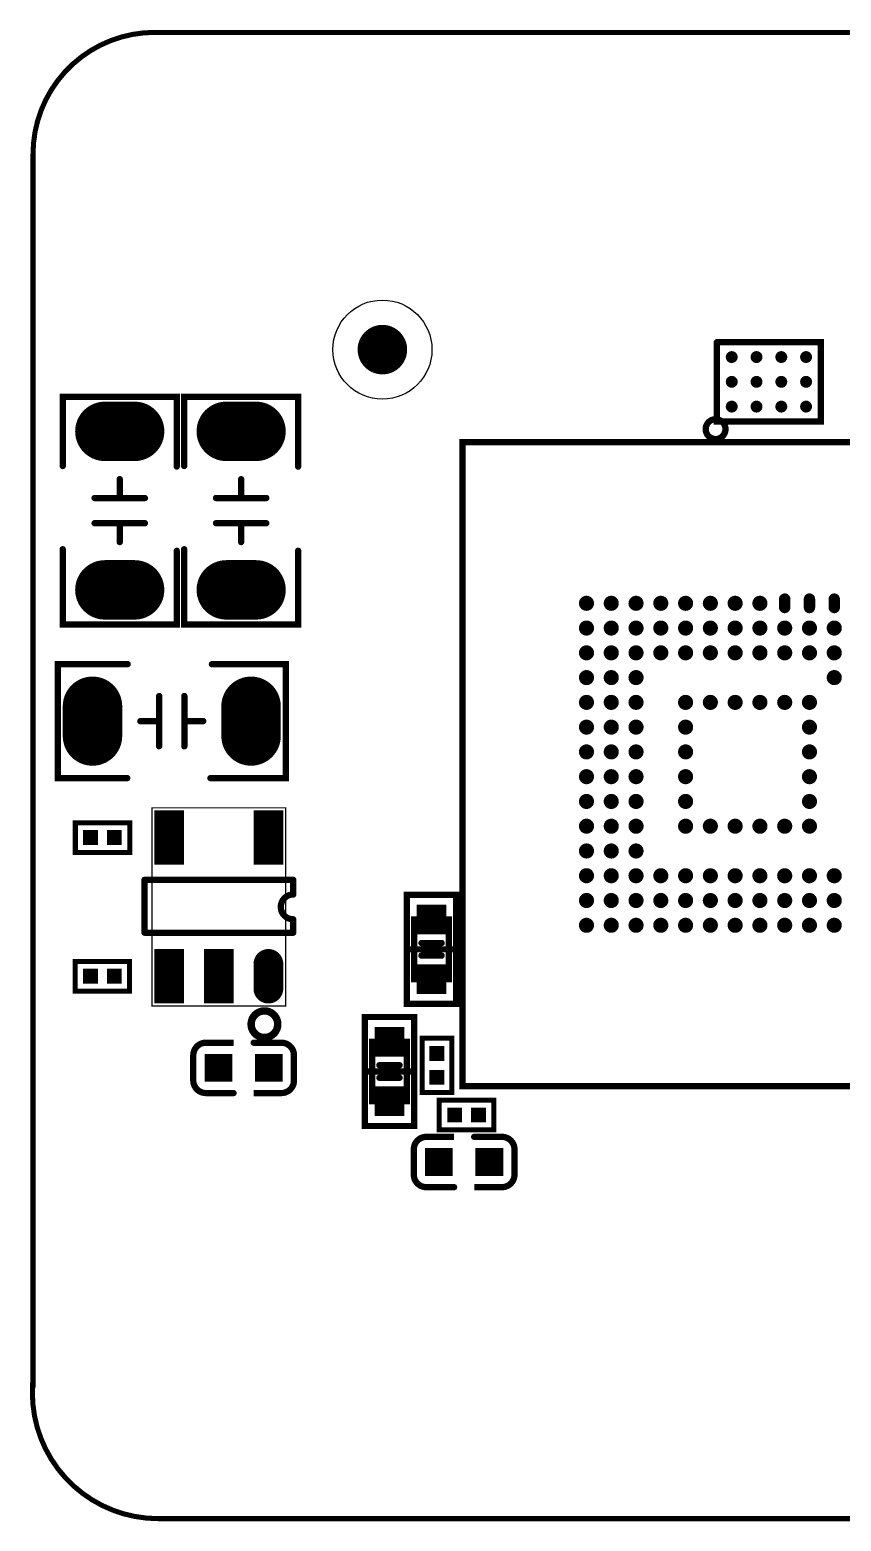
# Model space of a CAD drawing. Extents: x -0.1 to 65.1, y -0.1 to 30.1.
# Drawn here: x -0.06 to 16.31, y -0.05 to 30.06 of the extents above; entities that cross this region are included whole.
import ezdxf

# ---------------------------------------------------------------- set-up
doc = ezdxf.new("R2010")
doc.units = 0
doc.header["$MEASUREMENT"] = 0
doc.linetypes.add('KEEPOUT_00011110$0', pattern=[2, 1, 1])
doc.layers.get('0').update_dxf_attribs({"linetype": 'CONTINUOUS'})
for name, color, linetype in [('BOARD_OUTLINE_00', 183, 'CONTINUOUS'), ('DRIL_NPLTE_THRU_01', 3, 'CONTINUOUS'), ('DRIL_NPLTE_THRU_02', 171, 'CONTINUOUS'), ('DRIL_NPLTE_THRU_03', 34, 'CONTINUOUS'), ('DRIL_NPLTE_THRU_04', 222, 'CONTINUOUS'), ('DRIL_NPLTE_THRU_05', 171, 'CONTINUOUS'), ('DRIL_NPLTE_THRU_06', 186, 'CONTINUOUS'), ('DRIL_NPLTE_THRU_07', 171, 'CONTINUOUS'), ('DRIL_NPLTE_THRU_08', 2, 'CONTINUOUS'), ('DRIL_PLTE_THRU_01', 3, 'CONTINUOUS'), ('DRIL_PLTE_THRU_02', 171, 'CONTINUOUS'), ('DRIL_PLTE_THRU_03', 34, 'CONTINUOUS'), ('DRIL_PLTE_THRU_04', 222, 'CONTINUOUS'), ('DRIL_PLTE_THRU_05', 171, 'CONTINUOUS'), ('DRIL_PLTE_THRU_06', 186, 'CONTINUOUS'), ('DRIL_PLTE_THRU_07', 171, 'CONTINUOUS'), ('DRIL_PLTE_THRU_08', 2, 'CONTINUOUS'), ('KEEPOUT_01', 1, 'CONTINUOUS'), ('PADS_BOT', 56, 'CONTINUOUS'), ('PADS_INNER', 96, 'CONTINUOUS'), ('PADS_TOP', 96, 'CONTINUOUS'), ('PART_BOT_2DLINE_00', 183, 'CONTINUOUS'), ('PART_BOT_2DLINE_01', 7, 'CONTINUOUS'), ('PART_BOT_2DLINE_108', 183, 'CONTINUOUS'), ('PART_BOT_2DLINE_127', 4, 'CONTINUOUS')]:
    doc.layers.add(name, color=color, linetype=linetype)

# ---------------------------------------------------------------- blocks, each defined once
blk = doc.blocks.new('SMOOTH_0$1016')
at = {"const_width": 0.0508}
blk.add_lwpolyline([(-0.0254, 0, 1), (0.0254, 0, 1)], format="xyb", close=True, dxfattribs=at)
blk = doc.blocks.new('BOARD_1')
at = {"layer": 'BOARD_OUTLINE_00', "const_width": 0.102}
blk.add_lwpolyline([(0, 0), (0, 24.854, -0.414214), (2.457, 27.311), (62.522, 27.311, -0.414214), (65.002, 24.832), (65.002, -0.229, -0.414214), (62.536, -2.694), (2.527, -2.694, -0.414214), (-0.013, -0.153), (-0.013, 0)], format="xyb", close=True, dxfattribs=at)
at = {"layer": 'BOARD_OUTLINE_00'}
for p in [(0, 24.854), (0, 0)]:
    blk.add_blockref('SMOOTH_0$1016', p, dxfattribs=at)
blk = doc.blocks.new('SMOOTH_0$127')
at = {"const_width": 0.0635}
blk.add_lwpolyline([(-0.03175, 0, 1), (0.03175, 0, 1)], format="xyb", close=True, dxfattribs=at)
blk = doc.blocks.new('PART_BODY_BOT_115')
at = {"layer": 'PART_BOT_2DLINE_00', "const_width": 0.127}
for points in [[(-0.81, 1.15), (-2.3, 1.15), (-2.3, -1.15), (-0.78, -1.15)], [(0.9, -1.15), (2.3, -1.15), (2.3, 1.15), (0.89, 1.15)], [(-0.254, 0.508), (-0.254, -0.508)], [(0.254, -0.508), (0.254, 0.508)], [(-0.254, 0), (-0.635, 0)], [(0.254, 0), (0.635, 0)]]:
    blk.add_lwpolyline(points, dxfattribs=at)
at = {"layer": 'PART_BOT_2DLINE_00'}
for p in [(-2.3, 1.15), (-0.81, 1.15), (0.89, 1.15), (2.3, 1.15), (-0.254, 0.508), (0.254, 0.508), (-0.635, 0), (-0.254, 0), (0.254, 0), (0.635, 0), (-0.254, -0.508), (0.254, -0.508), (-2.3, -1.15), (-0.78, -1.15), (0.9, -1.15), (2.3, -1.15)]:
    blk.add_blockref('SMOOTH_0$127', p, dxfattribs=at)
blk = doc.blocks.new('DRIL_HOLE_0')
blk.add_lwpolyline([(0, 0, 1), (0, 0, 1)], format="xyb", close=True)
blk = doc.blocks.new('PAD_0')
blk.add_lwpolyline([(0, 0, 1), (0, 0, 1)], format="xyb", close=True)
blk = doc.blocks.new('PAD_2')
at = {"const_width": 0.6}
blk.add_lwpolyline([(-0.3, -0.3), (0.3, -0.3, 1), (0.3, 0.3), (-0.3, 0.3, 1)], format="xyb", close=True, dxfattribs=at)
blk = doc.blocks.new('STK_BOT_73')
at = {"layer": 'DRIL_NPLTE_THRU_01'}
blk.add_blockref('DRIL_HOLE_0', (0, 0), dxfattribs=at)
at = {"layer": 'DRIL_NPLTE_THRU_02'}
blk.add_blockref('DRIL_HOLE_0', (0, 0), dxfattribs=at)
at = {"layer": 'DRIL_NPLTE_THRU_03'}
blk.add_blockref('DRIL_HOLE_0', (0, 0), dxfattribs=at)
at = {"layer": 'DRIL_NPLTE_THRU_04'}
blk.add_blockref('DRIL_HOLE_0', (0, 0), dxfattribs=at)
at = {"layer": 'DRIL_NPLTE_THRU_05'}
blk.add_blockref('DRIL_HOLE_0', (0, 0), dxfattribs=at)
at = {"layer": 'DRIL_NPLTE_THRU_06'}
blk.add_blockref('DRIL_HOLE_0', (0, 0), dxfattribs=at)
at = {"layer": 'DRIL_NPLTE_THRU_07'}
blk.add_blockref('DRIL_HOLE_0', (0, 0), dxfattribs=at)
at = {"layer": 'DRIL_NPLTE_THRU_08'}
blk.add_blockref('DRIL_HOLE_0', (0, 0), dxfattribs=at)
at = {"layer": 'PADS_BOT', "rotation": 90}
blk.add_blockref('PAD_2', (0, 0), dxfattribs=at)
at = {"layer": 'PADS_INNER'}
blk.add_blockref('PAD_0', (0, 0), dxfattribs=at)
at = {"layer": 'PADS_TOP'}
blk.add_blockref('PAD_0', (0, 0), dxfattribs=at)
blk = doc.blocks.new('SYM_BOT_61')
for name, p in [('PART_BODY_BOT_115', (0, 0)), ('STK_BOT_73', (-1.6, 0)), ('STK_BOT_73', (1.6, 0))]:
    blk.add_blockref(name, p)
blk = doc.blocks.new('PART_BOT_6')
blk.add_blockref('SYM_BOT_61', (0, 0))
blk = doc.blocks.new('PART_BOT_7')
blk.add_blockref('SYM_BOT_61', (0, 0))
blk = doc.blocks.new('PART_BOT_8')
blk.add_blockref('SYM_BOT_61', (0, 0))
blk = doc.blocks.new('PART_BODY_BOT_72')
at = {"layer": 'PART_BOT_2DLINE_01', "const_width": 0.1016}
blk.add_lwpolyline([(-0.5461, -0.29972), (0.55118, -0.29972), (0.55118, 0.29972), (-0.5461, 0.29972)], close=True, dxfattribs=at)
at = {"layer": 'PART_BOT_2DLINE_01'}
for p in [(-0.5461, 0.29972), (0.55118, 0.29972), (-0.5461, -0.29972), (0.55118, -0.29972)]:
    blk.add_blockref('SMOOTH_0$1016', p, dxfattribs=at)
blk = doc.blocks.new('PAD_3')
at = {"const_width": 0.29972}
blk.add_lwpolyline([(-0.14986, 0), (0.14986, 0)], dxfattribs=at)
blk = doc.blocks.new('STK_BOT_11')
at = {"layer": 'DRIL_NPLTE_THRU_01'}
blk.add_blockref('DRIL_HOLE_0', (0, 0), dxfattribs=at)
at = {"layer": 'DRIL_NPLTE_THRU_02'}
blk.add_blockref('DRIL_HOLE_0', (0, 0), dxfattribs=at)
at = {"layer": 'DRIL_NPLTE_THRU_03'}
blk.add_blockref('DRIL_HOLE_0', (0, 0), dxfattribs=at)
at = {"layer": 'DRIL_NPLTE_THRU_04'}
blk.add_blockref('DRIL_HOLE_0', (0, 0), dxfattribs=at)
at = {"layer": 'DRIL_NPLTE_THRU_05'}
blk.add_blockref('DRIL_HOLE_0', (0, 0), dxfattribs=at)
at = {"layer": 'DRIL_NPLTE_THRU_06'}
blk.add_blockref('DRIL_HOLE_0', (0, 0), dxfattribs=at)
at = {"layer": 'DRIL_NPLTE_THRU_07'}
blk.add_blockref('DRIL_HOLE_0', (0, 0), dxfattribs=at)
at = {"layer": 'DRIL_NPLTE_THRU_08'}
blk.add_blockref('DRIL_HOLE_0', (0, 0), dxfattribs=at)
at = {"layer": 'PADS_BOT'}
blk.add_blockref('PAD_3', (0, 0), dxfattribs=at)
at = {"layer": 'PADS_INNER'}
blk.add_blockref('PAD_0', (0, 0), dxfattribs=at)
at = {"layer": 'PADS_TOP'}
blk.add_blockref('PAD_0', (0, 0), dxfattribs=at)
blk = doc.blocks.new('SYM_BOT_18')
for name, p in [('PART_BODY_BOT_72', (0, 0)), ('STK_BOT_11', (-0.24003, 0)), ('STK_BOT_11', (0.24003, 0))]:
    blk.add_blockref(name, p)
blk = doc.blocks.new('PART_BOT_9')
blk.add_blockref('SYM_BOT_18', (0, 0))
blk = doc.blocks.new('SMOOTH_0$0254')
at = {"const_width": 0.0127}
blk.add_lwpolyline([(-0.00635, 0, 1), (0.00635, 0, 1)], format="xyb", close=True, dxfattribs=at)
blk = doc.blocks.new('PART_BODY_BOT_125')
at = {"layer": 'PART_BOT_2DLINE_00', "const_width": 0.127}
for points in [[(-0.521, 1.5), (-0.25, 1.5)], [(-0.521, -1.5), (-0.521, 1.5)], [(0.25, 1.5), (0.547, 1.5)], [(0.547, 1.5), (0.547, -1.5)], [(0.547, -1.5), (-0.521, -1.5)]]:
    blk.add_lwpolyline(points, dxfattribs=at)
blk.add_lwpolyline([(-0.25, 1.5, 1), (0.25, 1.5)], format="xyb", dxfattribs=at)
at = {"layer": 'PART_BOT_2DLINE_00', "const_width": 0.15}
blk.add_lwpolyline([(-2.1, 0.92, 1), (-2.637, 0.92, 1)], format="xyb", close=True, dxfattribs=at)
at = {"layer": 'PART_BOT_2DLINE_127', "const_width": 0.0254}
blk.add_lwpolyline([(-2, -1.35), (-2, 1.35), (2, 1.35), (2, -1.35)], close=True, dxfattribs=at)
at = {"layer": 'PART_BOT_2DLINE_00'}
for p in [(-0.521, 1.5), (-0.521, 1.5), (-0.25, 1.5), (-0.25, 1.5), (0.25, 1.5), (0.25, 1.5), (0.547, 1.5), (0.547, 1.5), (-0.521, -1.5), (-0.521, -1.5), (0.547, -1.5), (0.547, -1.5)]:
    blk.add_blockref('SMOOTH_0$127', p, dxfattribs=at)
at = {"layer": 'PART_BOT_2DLINE_127'}
for p in [(-2, 1.35), (2, 1.35), (-2, -1.35), (2, -1.35)]:
    blk.add_blockref('SMOOTH_0$0254', p, dxfattribs=at)
blk = doc.blocks.new('PAD_4')
at = {"const_width": 0.3}
blk.add_lwpolyline([(-0.25, -0.15), (0.25, -0.15, 1), (0.25, 0.15), (-0.25, 0.15, 1)], format="xyb", close=True, dxfattribs=at)
blk = doc.blocks.new('STK_BOT_79')
at = {"layer": 'DRIL_PLTE_THRU_01'}
blk.add_blockref('DRIL_HOLE_0', (0, 0), dxfattribs=at)
at = {"layer": 'DRIL_PLTE_THRU_02'}
blk.add_blockref('DRIL_HOLE_0', (0, 0), dxfattribs=at)
at = {"layer": 'DRIL_PLTE_THRU_03'}
blk.add_blockref('DRIL_HOLE_0', (0, 0), dxfattribs=at)
at = {"layer": 'DRIL_PLTE_THRU_04'}
blk.add_blockref('DRIL_HOLE_0', (0, 0), dxfattribs=at)
at = {"layer": 'DRIL_PLTE_THRU_05'}
blk.add_blockref('DRIL_HOLE_0', (0, 0), dxfattribs=at)
at = {"layer": 'DRIL_PLTE_THRU_06'}
blk.add_blockref('DRIL_HOLE_0', (0, 0), dxfattribs=at)
at = {"layer": 'DRIL_PLTE_THRU_07'}
blk.add_blockref('DRIL_HOLE_0', (0, 0), dxfattribs=at)
at = {"layer": 'DRIL_PLTE_THRU_08'}
blk.add_blockref('DRIL_HOLE_0', (0, 0), dxfattribs=at)
at = {"layer": 'PADS_BOT'}
blk.add_blockref('PAD_4', (0, 0), dxfattribs=at)
at = {"layer": 'PADS_INNER'}
blk.add_blockref('PAD_0', (0, 0), dxfattribs=at)
at = {"layer": 'PADS_TOP'}
blk.add_blockref('PAD_0', (0, 0), dxfattribs=at)
blk = doc.blocks.new('PAD_6')
at = {"const_width": 0.6}
blk.add_lwpolyline([(-0.55, 0), (0.55, 0)], dxfattribs=at)
blk = doc.blocks.new('STK_BOT_78')
at = {"layer": 'DRIL_PLTE_THRU_01'}
blk.add_blockref('DRIL_HOLE_0', (0, 0), dxfattribs=at)
at = {"layer": 'DRIL_PLTE_THRU_02'}
blk.add_blockref('DRIL_HOLE_0', (0, 0), dxfattribs=at)
at = {"layer": 'DRIL_PLTE_THRU_03'}
blk.add_blockref('DRIL_HOLE_0', (0, 0), dxfattribs=at)
at = {"layer": 'DRIL_PLTE_THRU_04'}
blk.add_blockref('DRIL_HOLE_0', (0, 0), dxfattribs=at)
at = {"layer": 'DRIL_PLTE_THRU_05'}
blk.add_blockref('DRIL_HOLE_0', (0, 0), dxfattribs=at)
at = {"layer": 'DRIL_PLTE_THRU_06'}
blk.add_blockref('DRIL_HOLE_0', (0, 0), dxfattribs=at)
at = {"layer": 'DRIL_PLTE_THRU_07'}
blk.add_blockref('DRIL_HOLE_0', (0, 0), dxfattribs=at)
at = {"layer": 'DRIL_PLTE_THRU_08'}
blk.add_blockref('DRIL_HOLE_0', (0, 0), dxfattribs=at)
at = {"layer": 'PADS_BOT'}
blk.add_blockref('PAD_6', (0, 0), dxfattribs=at)
at = {"layer": 'PADS_INNER'}
blk.add_blockref('PAD_0', (0, 0), dxfattribs=at)
at = {"layer": 'PADS_TOP'}
blk.add_blockref('PAD_0', (0, 0), dxfattribs=at)
blk = doc.blocks.new('SYM_BOT_71')
for name, p in [('PART_BODY_BOT_125', (0, 0)), ('STK_BOT_79', (-1.400048, 0.999998)), ('STK_BOT_78', (1.400048, 0.999998)), ('STK_BOT_78', (-1.400048, 0)), ('STK_BOT_78', (-1.400048, -0.999998)), ('STK_BOT_78', (1.400048, -0.999998))]:
    blk.add_blockref(name, p)
blk = doc.blocks.new('PART_BOT_10')
blk.add_blockref('SYM_BOT_71', (0, 0))
blk = doc.blocks.new('PART_BOT_11')
blk.add_blockref('SYM_BOT_18', (0, 0))
blk = doc.blocks.new('PART_BODY_BOT_66')
at = {"layer": 'PART_BOT_2DLINE_00', "const_width": 0.127}
for points in [[(-0.2032, 0.508), (-0.762, 0.508, 0.4142136), (-1.016, 0.254), (-1.016, -0.254, 0.4142136), (-0.762, -0.508), (-0.2032, -0.508)], [(0.2032, -0.508), (0.762, -0.508, 0.4142136), (1.016, -0.254), (1.016, 0.254, 0.4142136), (0.762, 0.508), (0.2032, 0.508)]]:
    blk.add_lwpolyline(points, format="xyb", dxfattribs=at)
at = {"layer": 'PART_BOT_2DLINE_00'}
for p in [(-0.762, 0.508), (-0.2032, 0.508), (0.2032, -0.508), (0.762, -0.508)]:
    blk.add_blockref('SMOOTH_0$127', p, dxfattribs=at)
blk = doc.blocks.new('PAD_8')
at = {"const_width": 0.5588}
blk.add_lwpolyline([(-0.2794, 0), (0.2794, 0)], dxfattribs=at)
blk = doc.blocks.new('STK_BOT_12')
at = {"layer": 'DRIL_PLTE_THRU_01'}
blk.add_blockref('DRIL_HOLE_0', (0, 0), dxfattribs=at)
at = {"layer": 'DRIL_PLTE_THRU_02'}
blk.add_blockref('DRIL_HOLE_0', (0, 0), dxfattribs=at)
at = {"layer": 'DRIL_PLTE_THRU_03'}
blk.add_blockref('DRIL_HOLE_0', (0, 0), dxfattribs=at)
at = {"layer": 'DRIL_PLTE_THRU_04'}
blk.add_blockref('DRIL_HOLE_0', (0, 0), dxfattribs=at)
at = {"layer": 'DRIL_PLTE_THRU_05'}
blk.add_blockref('DRIL_HOLE_0', (0, 0), dxfattribs=at)
at = {"layer": 'DRIL_PLTE_THRU_06'}
blk.add_blockref('DRIL_HOLE_0', (0, 0), dxfattribs=at)
at = {"layer": 'DRIL_PLTE_THRU_07'}
blk.add_blockref('DRIL_HOLE_0', (0, 0), dxfattribs=at)
at = {"layer": 'DRIL_PLTE_THRU_08'}
blk.add_blockref('DRIL_HOLE_0', (0, 0), dxfattribs=at)
at = {"layer": 'PADS_BOT'}
blk.add_blockref('PAD_8', (0, 0), dxfattribs=at)
at = {"layer": 'PADS_INNER'}
blk.add_blockref('PAD_0', (0, 0), dxfattribs=at)
at = {"layer": 'PADS_TOP'}
blk.add_blockref('PAD_0', (0, 0), dxfattribs=at)
blk = doc.blocks.new('SYM_BOT_12')
for name, p in [('PART_BODY_BOT_66', (0, 0)), ('STK_BOT_12', (-0.508, 0)), ('STK_BOT_12', (0.508, 0))]:
    blk.add_blockref(name, p)
blk = doc.blocks.new('PART_BOT_12')
blk.add_blockref('SYM_BOT_12', (0, 0))
blk = doc.blocks.new('PART_BODY_BOT_90')
at = {"layer": 'PART_BOT_2DLINE_00', "const_width": 0.127}
blk.add_lwpolyline([(-1.1, 0.5), (1.1, 0.5), (1.1, -0.5), (-1.1, -0.5)], close=True, dxfattribs=at)
for points in [[(0, 0.4572), (0, -0.4572)], [(-0.127, 0.2032), (-0.127, -0.2032)], [(0.127, 0.2032), (0.127, -0.2032)]]:
    blk.add_lwpolyline(points, dxfattribs=at)
at = {"layer": 'PART_BOT_2DLINE_108', "const_width": 0.127}
blk.add_lwpolyline([(-0.6, 0.35), (0.6, 0.35), (0.6, -0.35), (-0.6, -0.35)], close=True, dxfattribs=at)
at = {"layer": 'PART_BOT_2DLINE_00'}
for p in [(-1.1, 0.5), (0, 0.4572), (1.1, 0.5), (-0.127, 0.2032), (0.127, 0.2032), (-0.127, -0.2032), (0.127, -0.2032), (-1.1, -0.5), (0, -0.4572), (1.1, -0.5)]:
    blk.add_blockref('SMOOTH_0$127', p, dxfattribs=at)
at = {"layer": 'PART_BOT_2DLINE_108'}
for p in [(-0.6, 0.35), (0.6, 0.35), (-0.6, -0.35), (0.6, -0.35)]:
    blk.add_blockref('SMOOTH_0$127', p, dxfattribs=at)
blk = doc.blocks.new('PAD_1')
at = {"const_width": 0.6}
blk.add_lwpolyline([(-0.3, 0), (0.3, 0)], dxfattribs=at)
blk = doc.blocks.new('STK_BOT_30')
at = {"layer": 'DRIL_PLTE_THRU_01'}
blk.add_blockref('DRIL_HOLE_0', (0, 0), dxfattribs=at)
at = {"layer": 'DRIL_PLTE_THRU_02'}
blk.add_blockref('DRIL_HOLE_0', (0, 0), dxfattribs=at)
at = {"layer": 'DRIL_PLTE_THRU_03'}
blk.add_blockref('DRIL_HOLE_0', (0, 0), dxfattribs=at)
at = {"layer": 'DRIL_PLTE_THRU_04'}
blk.add_blockref('DRIL_HOLE_0', (0, 0), dxfattribs=at)
at = {"layer": 'DRIL_PLTE_THRU_05'}
blk.add_blockref('DRIL_HOLE_0', (0, 0), dxfattribs=at)
at = {"layer": 'DRIL_PLTE_THRU_06'}
blk.add_blockref('DRIL_HOLE_0', (0, 0), dxfattribs=at)
at = {"layer": 'DRIL_PLTE_THRU_07'}
blk.add_blockref('DRIL_HOLE_0', (0, 0), dxfattribs=at)
at = {"layer": 'DRIL_PLTE_THRU_08'}
blk.add_blockref('DRIL_HOLE_0', (0, 0), dxfattribs=at)
at = {"layer": 'PADS_BOT'}
blk.add_blockref('PAD_1', (0, 0), dxfattribs=at)
at = {"layer": 'PADS_INNER'}
blk.add_blockref('PAD_0', (0, 0), dxfattribs=at)
at = {"layer": 'PADS_TOP'}
blk.add_blockref('PAD_0', (0, 0), dxfattribs=at)
blk = doc.blocks.new('SYM_BOT_36')
for name, p in [('PART_BODY_BOT_90', (0, 0)), ('STK_BOT_30', (-0.6, 0)), ('STK_BOT_30', (0.6, 0))]:
    blk.add_blockref(name, p)
blk = doc.blocks.new('PART_BOT_22')
blk.add_blockref('SYM_BOT_36', (0, 0))
blk = doc.blocks.new('PART_BOT_23')
blk.add_blockref('SYM_BOT_36', (0, 0))
blk = doc.blocks.new('PART_BOT_29')
blk.add_blockref('SYM_BOT_12', (0, 0))
blk = doc.blocks.new('PART_BODY_BOT_80')
at = {"layer": 'KEEPOUT_01', "linetype": 'KEEPOUT_00011110$0'}
blk.add_lwpolyline([(-1, 0, 1), (1, 0, 1)], format="xyb", close=True, dxfattribs=at)
blk = doc.blocks.new('PAD_17')
at = {"const_width": 0.5}
blk.add_lwpolyline([(0, -0.25, 1), (0, 0.25, 1)], format="xyb", close=True, dxfattribs=at)
blk = doc.blocks.new('STK_BOT_21')
at = {"layer": 'DRIL_NPLTE_THRU_01'}
blk.add_blockref('DRIL_HOLE_0', (0, 0), dxfattribs=at)
at = {"layer": 'DRIL_NPLTE_THRU_02'}
blk.add_blockref('DRIL_HOLE_0', (0, 0), dxfattribs=at)
at = {"layer": 'DRIL_NPLTE_THRU_03'}
blk.add_blockref('DRIL_HOLE_0', (0, 0), dxfattribs=at)
at = {"layer": 'DRIL_NPLTE_THRU_04'}
blk.add_blockref('DRIL_HOLE_0', (0, 0), dxfattribs=at)
at = {"layer": 'DRIL_NPLTE_THRU_05'}
blk.add_blockref('DRIL_HOLE_0', (0, 0), dxfattribs=at)
at = {"layer": 'DRIL_NPLTE_THRU_06'}
blk.add_blockref('DRIL_HOLE_0', (0, 0), dxfattribs=at)
at = {"layer": 'DRIL_NPLTE_THRU_07'}
blk.add_blockref('DRIL_HOLE_0', (0, 0), dxfattribs=at)
at = {"layer": 'DRIL_NPLTE_THRU_08'}
blk.add_blockref('DRIL_HOLE_0', (0, 0), dxfattribs=at)
at = {"layer": 'PADS_BOT'}
blk.add_blockref('PAD_17', (0, 0), dxfattribs=at)
at = {"layer": 'PADS_INNER'}
blk.add_blockref('PAD_0', (0, 0), dxfattribs=at)
at = {"layer": 'PADS_TOP'}
blk.add_blockref('PAD_0', (0, 0), dxfattribs=at)
blk = doc.blocks.new('SYM_BOT_26')
for name in ['PART_BODY_BOT_80', 'STK_BOT_21']:
    blk.add_blockref(name, (0, 0))
blk = doc.blocks.new('PART_BOT_48')
blk.add_blockref('SYM_BOT_26', (0, 0))
blk = doc.blocks.new('PART_BODY_BOT_85')
at = {"layer": 'PART_BOT_2DLINE_01', "const_width": 0.127}
blk.add_lwpolyline([(-0.3, -1.8), (-0.3, 0.29719), (-0.29719, 0.3), (1.3, 0.3), (1.3, -1.8)], close=True, dxfattribs=at)
blk.add_lwpolyline([(1.65533, 0.326, 1), (1.25533, 0.326, 1)], format="xyb", close=True, dxfattribs=at)
at = {"layer": 'PART_BOT_2DLINE_01'}
for p in [(-0.3, 0.29719), (-0.29719, 0.3), (1.3, 0.3), (-0.3, -1.8), (1.3, -1.8)]:
    blk.add_blockref('SMOOTH_0$127', p, dxfattribs=at)
blk = doc.blocks.new('PAD_19')
at = {"const_width": 0.12}
blk.add_lwpolyline([(0, -0.06, 1), (0, 0.06, 1)], format="xyb", close=True, dxfattribs=at)
blk = doc.blocks.new('STK_BOT_24')
at = {"layer": 'DRIL_NPLTE_THRU_01'}
blk.add_blockref('DRIL_HOLE_0', (0, 0), dxfattribs=at)
at = {"layer": 'DRIL_NPLTE_THRU_02'}
blk.add_blockref('DRIL_HOLE_0', (0, 0), dxfattribs=at)
at = {"layer": 'DRIL_NPLTE_THRU_03'}
blk.add_blockref('DRIL_HOLE_0', (0, 0), dxfattribs=at)
at = {"layer": 'DRIL_NPLTE_THRU_04'}
blk.add_blockref('DRIL_HOLE_0', (0, 0), dxfattribs=at)
at = {"layer": 'DRIL_NPLTE_THRU_05'}
blk.add_blockref('DRIL_HOLE_0', (0, 0), dxfattribs=at)
at = {"layer": 'DRIL_NPLTE_THRU_06'}
blk.add_blockref('DRIL_HOLE_0', (0, 0), dxfattribs=at)
at = {"layer": 'DRIL_NPLTE_THRU_07'}
blk.add_blockref('DRIL_HOLE_0', (0, 0), dxfattribs=at)
at = {"layer": 'DRIL_NPLTE_THRU_08'}
blk.add_blockref('DRIL_HOLE_0', (0, 0), dxfattribs=at)
at = {"layer": 'PADS_BOT'}
blk.add_blockref('PAD_19', (0, 0), dxfattribs=at)
at = {"layer": 'PADS_INNER'}
blk.add_blockref('PAD_0', (0, 0), dxfattribs=at)
at = {"layer": 'PADS_TOP'}
blk.add_blockref('PAD_0', (0, 0), dxfattribs=at)
blk = doc.blocks.new('SYM_BOT_31')
for name, p in [('PART_BODY_BOT_85', (0, 0)), ('STK_BOT_24', (0, 0)), ('STK_BOT_24', (0.5, 0)), ('STK_BOT_24', (1, 0)), ('STK_BOT_24', (0, -0.5)), ('STK_BOT_24', (0.5, -0.5)), ('STK_BOT_24', (1, -0.5)), ('STK_BOT_24', (0, -1)), ('STK_BOT_24', (0.5, -1)), ('STK_BOT_24', (1, -1)), ('STK_BOT_24', (0, -1.5)), ('STK_BOT_24', (0.5, -1.5)), ('STK_BOT_24', (1, -1.5))]:
    blk.add_blockref(name, p)
blk = doc.blocks.new('PART_BOT_90')
blk.add_blockref('SYM_BOT_31', (0, 0))
blk = doc.blocks.new('PART_BODY_BOT_93')
at = {"layer": 'PART_BOT_2DLINE_00', "const_width": 0.127}
blk.add_lwpolyline([(-5.749986, -6.500048), (-5.749986, 6.000054), (-5.24986, 6.50018), (5.750118, 6.50018), (5.750118, -6.500048), (-5.749986, -6.500048)], dxfattribs=at)
at = {"layer": 'PART_BOT_2DLINE_00'}
for p in [(-5.24986, 6.50018), (5.750118, 6.50018), (-5.749986, 6.000054), (-5.749986, -6.500048), (-5.749986, -6.500048), (5.750118, -6.500048)]:
    blk.add_blockref('SMOOTH_0$127', p, dxfattribs=at)
blk = doc.blocks.new('PAD_22')
at = {"const_width": 0.1524}
blk.add_lwpolyline([(0, -0.0762, 1), (0, 0.0762, 1)], format="xyb", close=True, dxfattribs=at)
blk = doc.blocks.new('STK_BOT_34')
at = {"layer": 'DRIL_NPLTE_THRU_01'}
blk.add_blockref('DRIL_HOLE_0', (0, 0), dxfattribs=at)
at = {"layer": 'DRIL_NPLTE_THRU_02'}
blk.add_blockref('DRIL_HOLE_0', (0, 0), dxfattribs=at)
at = {"layer": 'DRIL_NPLTE_THRU_03'}
blk.add_blockref('DRIL_HOLE_0', (0, 0), dxfattribs=at)
at = {"layer": 'DRIL_NPLTE_THRU_04'}
blk.add_blockref('DRIL_HOLE_0', (0, 0), dxfattribs=at)
at = {"layer": 'DRIL_NPLTE_THRU_05'}
blk.add_blockref('DRIL_HOLE_0', (0, 0), dxfattribs=at)
at = {"layer": 'DRIL_NPLTE_THRU_06'}
blk.add_blockref('DRIL_HOLE_0', (0, 0), dxfattribs=at)
at = {"layer": 'DRIL_NPLTE_THRU_07'}
blk.add_blockref('DRIL_HOLE_0', (0, 0), dxfattribs=at)
at = {"layer": 'DRIL_NPLTE_THRU_08'}
blk.add_blockref('DRIL_HOLE_0', (0, 0), dxfattribs=at)
at = {"layer": 'PADS_BOT'}
blk.add_blockref('PAD_22', (0, 0), dxfattribs=at)
at = {"layer": 'PADS_INNER'}
blk.add_blockref('PAD_0', (0, 0), dxfattribs=at)
at = {"layer": 'PADS_TOP'}
blk.add_blockref('PAD_0', (0, 0), dxfattribs=at)
blk = doc.blocks.new('PAD_23')
at = {"const_width": 0.115}
blk.add_lwpolyline([(-0.085, -0.0575), (0.085, -0.0575, 1), (0.085, 0.0575), (-0.085, 0.0575, 1)], format="xyb", close=True, dxfattribs=at)
blk = doc.blocks.new('STK_BOT_35')
at = {"layer": 'DRIL_NPLTE_THRU_01'}
blk.add_blockref('DRIL_HOLE_0', (0, 0), dxfattribs=at)
at = {"layer": 'DRIL_NPLTE_THRU_02'}
blk.add_blockref('DRIL_HOLE_0', (0, 0), dxfattribs=at)
at = {"layer": 'DRIL_NPLTE_THRU_03'}
blk.add_blockref('DRIL_HOLE_0', (0, 0), dxfattribs=at)
at = {"layer": 'DRIL_NPLTE_THRU_04'}
blk.add_blockref('DRIL_HOLE_0', (0, 0), dxfattribs=at)
at = {"layer": 'DRIL_NPLTE_THRU_05'}
blk.add_blockref('DRIL_HOLE_0', (0, 0), dxfattribs=at)
at = {"layer": 'DRIL_NPLTE_THRU_06'}
blk.add_blockref('DRIL_HOLE_0', (0, 0), dxfattribs=at)
at = {"layer": 'DRIL_NPLTE_THRU_07'}
blk.add_blockref('DRIL_HOLE_0', (0, 0), dxfattribs=at)
at = {"layer": 'DRIL_NPLTE_THRU_08'}
blk.add_blockref('DRIL_HOLE_0', (0, 0), dxfattribs=at)
at = {"layer": 'PADS_BOT', "rotation": 90}
blk.add_blockref('PAD_23', (0, 0), dxfattribs=at)
at = {"layer": 'PADS_INNER'}
blk.add_blockref('PAD_0', (0, 0), dxfattribs=at)
at = {"layer": 'PADS_TOP'}
blk.add_blockref('PAD_0', (0, 0), dxfattribs=at)
blk = doc.blocks.new('SYM_BOT_39')
for name, p in [('PART_BODY_BOT_93', (0, 0)), ('STK_BOT_34', (-3.249864, 3.249996)), ('STK_BOT_34', (-2.75, 3.25)), ('STK_BOT_35', (-2.249866, 3.249996)), ('STK_BOT_35', (-1.749994, 3.249996)), ('STK_BOT_35', (-1.249868, 3.249996)), ('STK_BOT_35', (-0.75, 3.25)), ('STK_BOT_34', (-0.24987, 3.249996)), ('STK_BOT_34', (0.250002, 3.249996)), ('STK_BOT_34', (0.750128, 3.249996)), ('STK_BOT_34', (1.25, 3.249996)), ('STK_BOT_34', (1.750126, 3.249996)), ('STK_BOT_34', (2.249998, 3.249996)), ('STK_BOT_34', (2.750124, 3.249996)), ('STK_BOT_34', (3.249996, 3.249996)), ('STK_BOT_34', (-3.25, 2.75)), ('STK_BOT_34', (-2.749992, 2.750124)), ('STK_BOT_34', (-2.249866, 2.750124)), ('STK_BOT_34', (-1.749994, 2.750124)), ('STK_BOT_34', (-1.249868, 2.750124)), ('STK_BOT_34', (-0.749996, 2.750124)), ('STK_BOT_34', (-0.24987, 2.750124)), ('STK_BOT_34', (0.250002, 2.750124)), ('STK_BOT_34', (0.750128, 2.750124)), ('STK_BOT_34', (1.25, 2.750124)), ('STK_BOT_34', (1.750126, 2.750124)), ('STK_BOT_34', (2.249998, 2.750124)), ('STK_BOT_34', (2.750124, 2.750124)), ('STK_BOT_34', (3.249996, 2.750124)), ('STK_BOT_34', (-3.249864, 2.249998)), ('STK_BOT_34', (-2.749992, 2.249998)), ('STK_BOT_34', (-2.25, 2.25)), ('STK_BOT_34', (-1.749994, 2.249998)), ('STK_BOT_34', (-1.25, 2.25)), ('STK_BOT_34', (-0.749996, 2.249998)), ('STK_BOT_34', (-0.24987, 2.249998)), ('STK_BOT_34', (0.250002, 2.249998)), ('STK_BOT_34', (0.750128, 2.249998)), ('STK_BOT_34', (1.25, 2.249998)), ('STK_BOT_34', (1.750126, 2.249998)), ('STK_BOT_34', (2.249998, 2.249998)), ('STK_BOT_34', (2.750124, 2.249998)), ('STK_BOT_34', (3.249996, 2.249998)), ('STK_BOT_34', (-3.249864, 1.750126)), ('STK_BOT_34', (-2.749992, 1.750126)), ('STK_BOT_34', (-2.249866, 1.750126)), ('STK_BOT_34', (-1.749994, 1.750126)), ('STK_BOT_34', (2.249998, 1.750126)), ('STK_BOT_34', (2.750124, 1.750126)), ('STK_BOT_34', (3.249996, 1.750126)), ('STK_BOT_34', (-3.249864, 1.25)), ('STK_BOT_34', (-2.749992, 1.25)), ('STK_BOT_34', (-2.249866, 1.25)), ('STK_BOT_34', (-1.249868, 1.25)), ('STK_BOT_34', (-0.749996, 1.25)), ('STK_BOT_34', (-0.24987, 1.25)), ('STK_BOT_34', (0.250002, 1.25)), ('STK_BOT_34', (0.750128, 1.25)), ('STK_BOT_34', (1.25, 1.25)), ('STK_BOT_34', (2.249998, 1.25)), ('STK_BOT_34', (2.750124, 1.25)), ('STK_BOT_34', (3.249996, 1.25)), ('STK_BOT_34', (-3.249864, 0.750128)), ('STK_BOT_34', (-2.749992, 0.750128)), ('STK_BOT_34', (-2.249866, 0.750128)), ('STK_BOT_34', (-1.249868, 0.750128)), ('STK_BOT_34', (1.25, 0.750128)), ('STK_BOT_34', (2.249998, 0.750128)), ('STK_BOT_34', (2.750124, 0.750128)), ('STK_BOT_34', (3.249996, 0.750128)), ('STK_BOT_34', (-3.249864, 0.250002)), ('STK_BOT_34', (-2.749992, 0.250002)), ('STK_BOT_34', (-2.249866, 0.250002)), ('STK_BOT_34', (-1.249868, 0.250002)), ('STK_BOT_34', (1.25, 0.250002)), ('STK_BOT_34', (2.249998, 0.250002)), ('STK_BOT_34', (2.750124, 0.250002)), ('STK_BOT_34', (3.249996, 0.250002)), ('STK_BOT_34', (-3.249864, -0.24987)), ('STK_BOT_34', (-2.749992, -0.24987)), ('STK_BOT_34', (-2.249866, -0.24987)), ('STK_BOT_34', (-1.249868, -0.24987)), ('STK_BOT_34', (1.25, -0.24987)), ('STK_BOT_34', (2.249998, -0.24987)), ('STK_BOT_34', (2.750124, -0.24987)), ('STK_BOT_34', (3.249996, -0.24987)), ('STK_BOT_34', (-3.249864, -0.749996)), ('STK_BOT_34', (-2.749992, -0.749996)), ('STK_BOT_34', (-2.249866, -0.749996)), ('STK_BOT_34', (-1.249868, -0.749996)), ('STK_BOT_34', (1.25, -0.749996)), ('STK_BOT_34', (2.249998, -0.749996)), ('STK_BOT_34', (2.750124, -0.749996)), ('STK_BOT_34', (3.249996, -0.749996)), ('STK_BOT_34', (-3.249864, -1.249868)), ('STK_BOT_34', (-2.749992, -1.249868)), ('STK_BOT_34', (-2.249866, -1.249868)), ('STK_BOT_34', (-1.249868, -1.249868)), ('STK_BOT_34', (-0.749996, -1.249868)), ('STK_BOT_34', (-0.24987, -1.249868)), ('STK_BOT_34', (0.250002, -1.249868)), ('STK_BOT_34', (0.750128, -1.249868)), ('STK_BOT_34', (1.25, -1.249868)), ('STK_BOT_34', (2.249998, -1.249868)), ('STK_BOT_34', (2.750124, -1.249868)), ('STK_BOT_34', (3.249996, -1.249868)), ('STK_BOT_34', (-3.249864, -1.749994)), ('STK_BOT_34', (-2.749992, -1.749994)), ('STK_BOT_34', (-2.249866, -1.749994)), ('STK_BOT_34', (2.249998, -1.749994)), ('STK_BOT_34', (2.750124, -1.749994)), ('STK_BOT_34', (3.249996, -1.749994)), ('STK_BOT_34', (-3.249864, -2.249866)), ('STK_BOT_34', (-2.749992, -2.249866)), ('STK_BOT_34', (-2.249866, -2.249866)), ('STK_BOT_34', (-1.749994, -2.249866)), ('STK_BOT_34', (-1.249868, -2.249866)), ('STK_BOT_34', (-0.749996, -2.249866)), ('STK_BOT_34', (-0.24987, -2.249866)), ('STK_BOT_34', (0.250002, -2.249866)), ('STK_BOT_34', (0.750128, -2.249866)), ('STK_BOT_34', (1.25, -2.249866)), ('STK_BOT_34', (1.750126, -2.249866)), ('STK_BOT_34', (2.249998, -2.249866)), ('STK_BOT_34', (2.750124, -2.249866)), ('STK_BOT_34', (3.249996, -2.249866)), ('STK_BOT_34', (-3.25, -2.75)), ('STK_BOT_34', (-2.749992, -2.749992)), ('STK_BOT_34', (-2.249866, -2.749992)), ('STK_BOT_34', (-1.749994, -2.749992)), ('STK_BOT_34', (-1.249868, -2.749992)), ('STK_BOT_34', (-0.749996, -2.749992)), ('STK_BOT_34', (-0.24987, -2.749992)), ('STK_BOT_34', (0.250002, -2.749992)), ('STK_BOT_34', (0.750128, -2.749992)), ('STK_BOT_34', (1.25, -2.749992)), ('STK_BOT_34', (1.750126, -2.749992)), ('STK_BOT_34', (2.249998, -2.749992)), ('STK_BOT_34', (2.750124, -2.749992)), ('STK_BOT_34', (3.249996, -2.749992)), ('STK_BOT_34', (-3.249864, -3.249864)), ('STK_BOT_34', (-2.749992, -3.249864)), ('STK_BOT_34', (-2.249866, -3.249864)), ('STK_BOT_34', (-1.749994, -3.249864)), ('STK_BOT_34', (-1.249868, -3.249864)), ('STK_BOT_34', (-0.749996, -3.249864)), ('STK_BOT_34', (-0.24987, -3.249864)), ('STK_BOT_34', (0.250002, -3.249864)), ('STK_BOT_34', (0.750128, -3.249864)), ('STK_BOT_34', (1.25, -3.249864)), ('STK_BOT_34', (1.750126, -3.249864)), ('STK_BOT_34', (2.249998, -3.249864)), ('STK_BOT_34', (2.750124, -3.249864)), ('STK_BOT_34', (3.249996, -3.249864))]:
    blk.add_blockref(name, p)
blk = doc.blocks.new('PART_BOT_123')
blk.add_blockref('SYM_BOT_39', (0, 0))
blk = doc.blocks.new('PART_BOT_142')
blk.add_blockref('SYM_BOT_18', (0, 0))
blk = doc.blocks.new('PART_BOT_143')
blk.add_blockref('SYM_BOT_18', (0, 0))

msp = doc.modelspace()

# ---------------------------------------------------------------- block references
msp.add_blockref('BOARD_1', (0, 2.69399))
at = {"xscale": -1}
for name, p in [('PART_BOT_48', (7.05, 23.6)), ('PART_BOT_123', (14.4187, 15.22889)), ('PART_BOT_8', (2.8, 16.1)), ('PART_BOT_11', (1.4, 10.95)), ('PART_BOT_12', (4.25, 9.1)), ('PART_BOT_142', (8.75, 8.15)), ('PART_BOT_29', (8.7, 7.2))]:
    msp.add_blockref(name, p, dxfattribs=at)
for name, p, rotation in [('PART_BOT_90', (14.1, 23.45), 90), ('PART_BOT_7', (1.75, 20.35), 270), ('PART_BOT_6', (4.2, 20.35), 270), ('PART_BOT_10', (3.75, 12.35), 270), ('PART_BOT_9', (1.4, 13.75), 180), ('PART_BOT_23', (8.04164, 11.4935), 270), ('PART_BOT_22', (7.19328, 9.02716), 90), ('PART_BOT_143', (8.15, 9.15), 270)]:
    msp.add_blockref(name, p, dxfattribs=dict(at, rotation=rotation))

doc.saveas('drawing.dxf')
